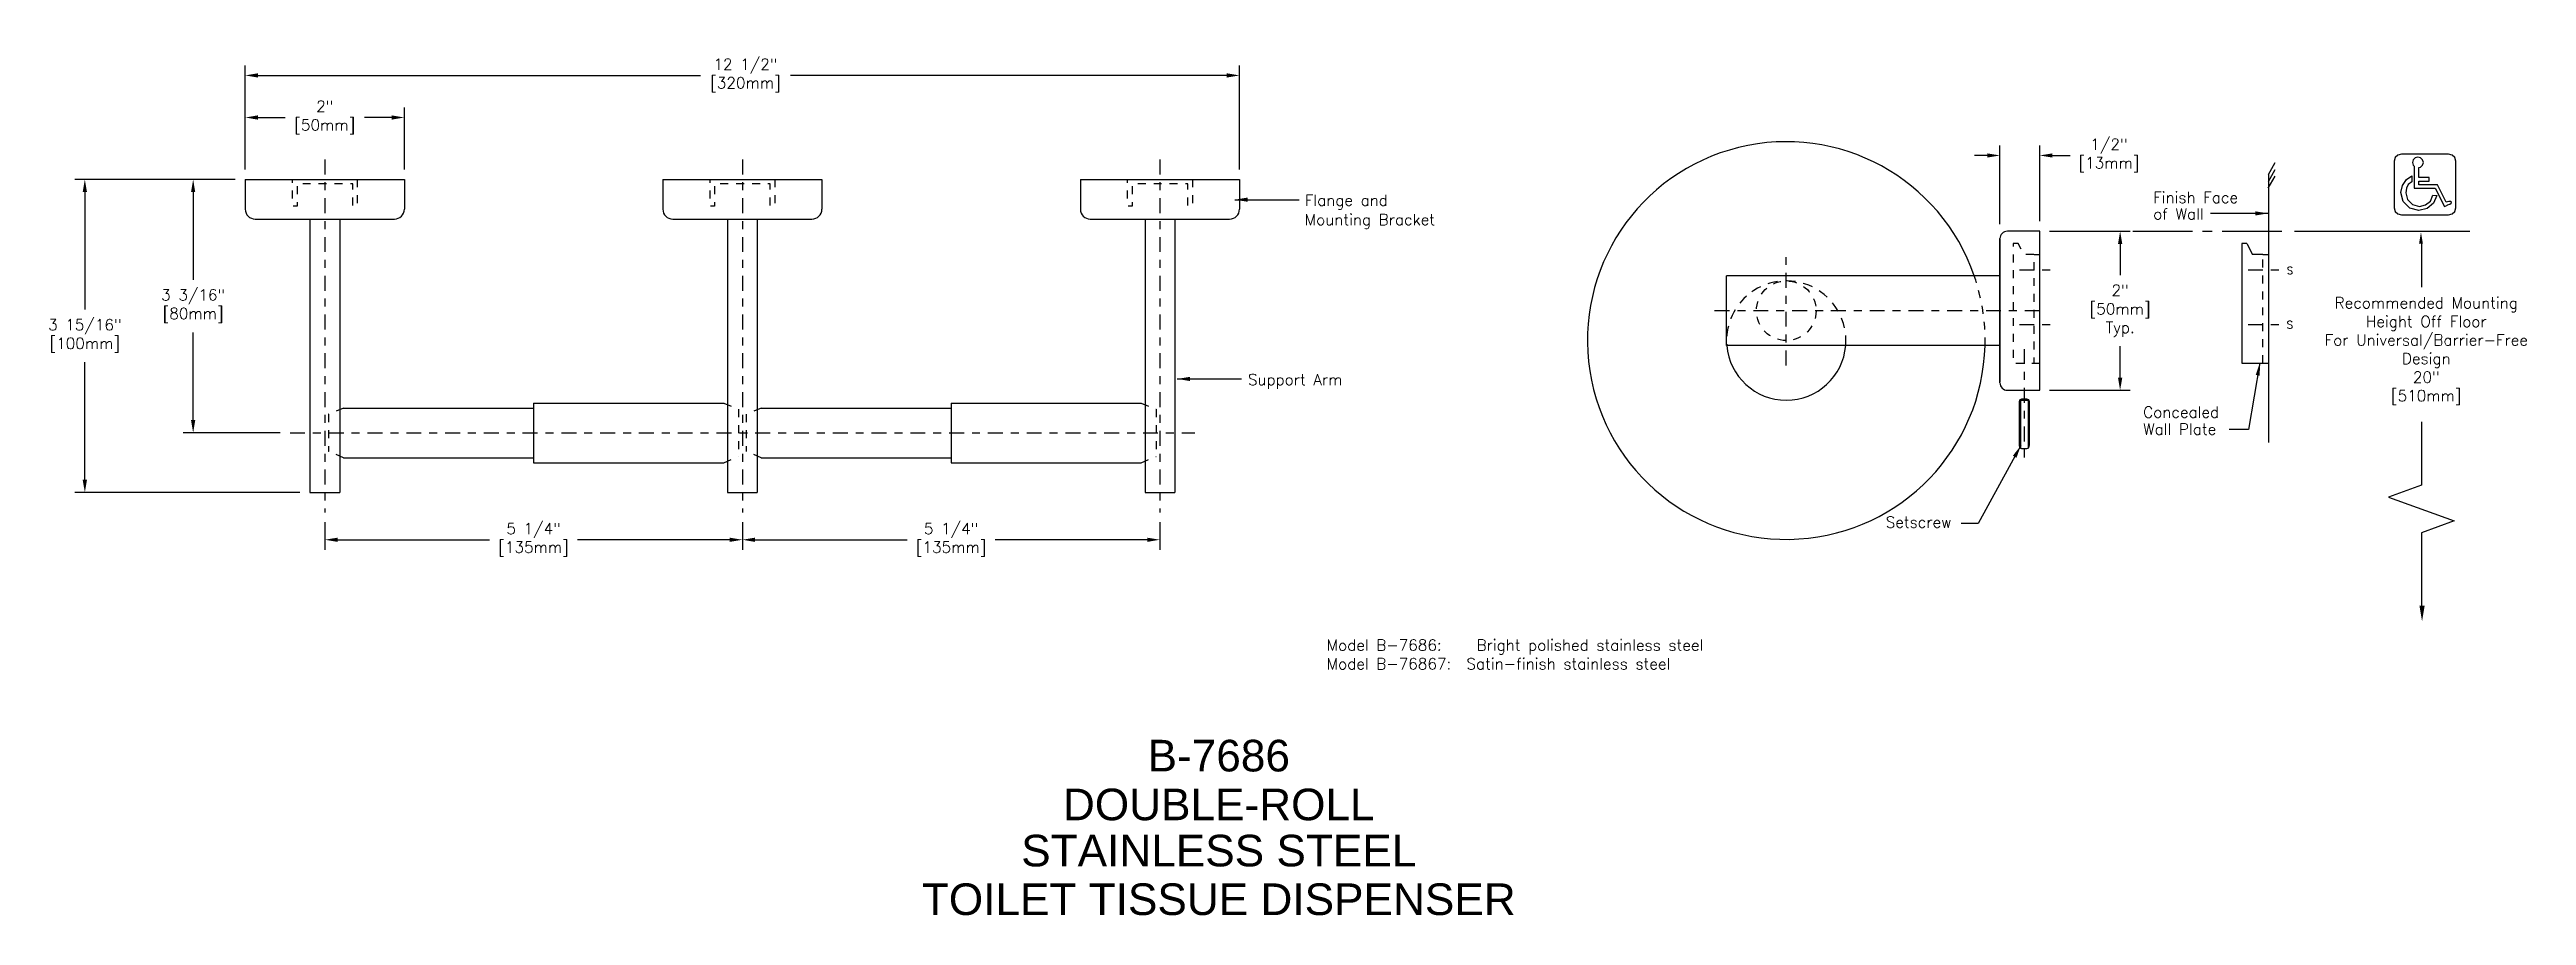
# Model space of a CAD drawing. Extents: x -18.1 to 13.1, y -4 to 6.9.
import ezdxf
from ezdxf.enums import TextEntityAlignment as Align

# ---------------------------------------------------------------- set-up
doc = ezdxf.new("R2010")
doc.units = 0
doc.header["$MEASUREMENT"] = 0
doc.header["$PDMODE"] = 35
doc.header["$PDSIZE"] = 0.000315
doc.linetypes.add('CENTER2', pattern=[1.125, 0.75, -0.125, 0.125, -0.125])
doc.linetypes.add('HIDDEN2', pattern=[0.1875, 0.125, -0.0625])
doc.layers.get('0').update_dxf_attribs({"linetype": 'CONTINUOUS'})
doc.layers.get('DEFPOINTS').update_dxf_attribs({"linetype": 'CONTINUOUS'})
for name, color, linetype in [('DETAIL', 4, 'CONTINUOUS'), ('DIM', 1, 'CONTINUOUS'), ('TEXT', 2, 'CONTINUOUS')]:
    doc.layers.add(name, color=color, linetype=linetype)
doc.styles.add('ARIAL_5', font='arial.ttf', dxfattribs={"height": 5})
doc.styles.add('DIM_S_5', font='simplex.shx', dxfattribs={"height": 0.14})
doc.styles.add('DIM_S_8', font='simplex.shx', dxfattribs={"height": 0.25})
doc.dimstyles.new('DIM_S_7', dxfattribs={"dimtxt": 0.12, "dimasz": 0.16, "dimexe": 0.125, "dimexo": 0.125, "dimgap": 0.09375, "dimtad": 0, "dimtih": 1, "dimtoh": 1, "dimdec": 4, "dimzin": 0, "dimtxsty": 'DIM_S_5', "dimcen": 0.09375, "dimaunit": 1, "dimazin": 3, "dimtfac": 1, "dimtdec": 4, "dimtofl": 0, "dimtmove": 0, "dimatfit": 3, "dimtolj": 1, "dimtzin": 0})

# ---------------------------------------------------------------- blocks, each defined once
blk = doc.blocks.new('*D12')
at = {"layer": 'DEFPOINTS', "color": 0, "linetype": 'CONTINUOUS'}
for p in [(6.94, 4.586), (6.94, 2.586), (7.951, 2.586)]:
    blk.add_point(p, dxfattribs=at)
at = {"layer": 'DIM', "color": 0, "linetype": 'CONTINUOUS'}
for p, q in [((7.065, 4.586), (8.076, 4.586)), ((7.951, 4.426), (7.951, 4.034)), ((7.951, 2.746), (7.951, 3.139)), ((7.065, 2.586), (8.076, 2.586))]:
    blk.add_line(p, q, dxfattribs=at)
for points in [[(7.924, 4.426), (7.978, 4.426), (7.951, 4.586)], [(7.924, 2.746), (7.978, 2.746), (7.951, 2.586)]]:
    blk.add_solid(points, dxfattribs=at)
at = {"layer": 'DIM', "color": 0, "linetype": 'CONTINUOUS', "insert": (7.951, 3.586), "char_height": 0.14, "attachment_point": 5, "style": 'DIM_S_5'}
blk.add_mtext('\\A1;2"\\P[50mm]\\PTyp.', dxfattribs=at)
blk = doc.blocks.new('*D7')
at = {"color": 0, "linetype": 'BYBLOCK'}
for p, q in [((-15.747, 5.238), (-17.764, 5.238)), ((-17.639, 5.078), (-17.639, 3.6)), ((-17.639, 1.461), (-17.639, 2.939)), ((-14.934, 1.301), (-17.764, 1.301))]:
    blk.add_line(p, q, dxfattribs=at)
for points in [[(-17.666, 5.078), (-17.612, 5.078), (-17.639, 5.238)], [(-17.666, 1.461), (-17.612, 1.461), (-17.639, 1.301)]]:
    blk.add_solid(points, dxfattribs=at)
at = {"layer": 'DEFPOINTS', "color": 0, "linetype": 'BYBLOCK'}
for p in [(-15.622, 5.238), (-17.639, 1.301), (-14.809, 1.301)]:
    blk.add_point(p, dxfattribs=at)
at = {"color": 0, "linetype": 'BYBLOCK', "insert": (-17.639, 3.27), "char_height": 0.14, "attachment_point": 5, "style": 'DIM_S_5'}
blk.add_mtext('\\A1;3 15/16"\\P[100mm]', dxfattribs=at)
blk = doc.blocks.new('*D6')
at = {"color": 0, "linetype": 'BYBLOCK'}
for p, q in [((-9.372, 0.926), (-9.372, 0.582)), ((-9.212, 0.707), (-7.301, 0.707)), ((-4.282, 0.707), (-6.193, 0.707)), ((-4.122, 0.926), (-4.122, 0.582))]:
    blk.add_line(p, q, dxfattribs=at)
for points in [[(-9.212, 0.733), (-9.212, 0.68), (-9.372, 0.707)], [(-4.282, 0.733), (-4.282, 0.68), (-4.122, 0.707)]]:
    blk.add_solid(points, dxfattribs=at)
at = {"layer": 'DEFPOINTS', "color": 0, "linetype": 'BYBLOCK'}
for p in [(-9.372, 1.051), (-4.122, 1.051), (-4.122, 0.707)]:
    blk.add_point(p, dxfattribs=at)
at = {"color": 0, "linetype": 'BYBLOCK', "insert": (-6.747, 0.707), "char_height": 0.14, "attachment_point": 5, "style": 'DIM_S_5'}
blk.add_mtext('\\A1;5 1/4"\\P[135mm]', dxfattribs=at)
blk = doc.blocks.new('TBLK_TX')
blk = doc.blocks.new('*D5')
at = {"color": 0, "linetype": 'BYBLOCK'}
for p, q in [((-15.747, 5.238), (-16.402, 5.238)), ((-16.277, 5.078), (-16.277, 3.975)), ((-16.277, 2.211), (-16.277, 3.314)), ((-15.184, 2.051), (-16.402, 2.051))]:
    blk.add_line(p, q, dxfattribs=at)
for points in [[(-16.304, 5.078), (-16.251, 5.078), (-16.277, 5.238)], [(-16.304, 2.211), (-16.251, 2.211), (-16.277, 2.051)]]:
    blk.add_solid(points, dxfattribs=at)
at = {"layer": 'DEFPOINTS', "color": 0, "linetype": 'BYBLOCK'}
for p in [(-15.622, 5.238), (-16.277, 2.051), (-15.059, 2.051)]:
    blk.add_point(p, dxfattribs=at)
at = {"color": 0, "linetype": 'BYBLOCK', "insert": (-16.277, 3.645), "char_height": 0.14, "attachment_point": 5, "style": 'DIM_S_5'}
blk.add_mtext('\\A1;3 3/16"\\P[80mm]', dxfattribs=at)
blk = doc.blocks.new('*D4')
at = {"color": 0, "linetype": 'BYBLOCK'}
for p, q in [((-14.622, 0.926), (-14.622, 0.582)), ((-14.462, 0.707), (-12.551, 0.707)), ((-9.532, 0.707), (-11.443, 0.707)), ((-9.372, 0.926), (-9.372, 0.582))]:
    blk.add_line(p, q, dxfattribs=at)
for points in [[(-14.462, 0.733), (-14.462, 0.68), (-14.622, 0.707)], [(-9.532, 0.733), (-9.532, 0.68), (-9.372, 0.707)]]:
    blk.add_solid(points, dxfattribs=at)
at = {"layer": 'DEFPOINTS', "color": 0, "linetype": 'BYBLOCK'}
for p in [(-14.622, 1.051), (-9.372, 1.051), (-9.372, 0.707)]:
    blk.add_point(p, dxfattribs=at)
at = {"color": 0, "linetype": 'BYBLOCK', "insert": (-11.997, 0.707), "char_height": 0.14, "attachment_point": 5, "style": 'DIM_S_5'}
blk.add_mtext('\\A1;5 1/4"\\P[135mm]', dxfattribs=at)
blk = doc.blocks.new('*D3')
at = {"color": 0, "linetype": 'BYBLOCK'}
for p, q in [((-15.622, 5.363), (-15.622, 6.141)), ((-15.462, 6.016), (-15.122, 6.016)), ((-13.782, 6.016), (-14.121, 6.016)), ((-13.622, 5.363), (-13.622, 6.141))]:
    blk.add_line(p, q, dxfattribs=at)
for points in [[(-15.462, 6.043), (-15.462, 5.989), (-15.622, 6.016)], [(-13.782, 6.043), (-13.782, 5.989), (-13.622, 6.016)]]:
    blk.add_solid(points, dxfattribs=at)
at = {"layer": 'DEFPOINTS', "color": 0, "linetype": 'BYBLOCK'}
for p in [(-13.622, 6.016), (-15.622, 5.238), (-13.622, 5.238)]:
    blk.add_point(p, dxfattribs=at)
at = {"color": 0, "linetype": 'BYBLOCK', "insert": (-14.622, 6.016), "char_height": 0.14, "attachment_point": 5, "style": 'DIM_S_5'}
blk.add_mtext('\\A1;2"\\P[50mm]', dxfattribs=at)
blk = doc.blocks.new('*D2')
at = {"color": 0, "linetype": 'BYBLOCK'}
for p, q in [((-15.622, 5.363), (-15.622, 6.67)), ((-15.462, 6.545), (-9.9, 6.545)), ((-3.282, 6.545), (-8.766, 6.545)), ((-3.122, 5.363), (-3.122, 6.67))]:
    blk.add_line(p, q, dxfattribs=at)
for points in [[(-15.462, 6.572), (-15.462, 6.518), (-15.622, 6.545)], [(-3.282, 6.572), (-3.282, 6.518), (-3.122, 6.545)]]:
    blk.add_solid(points, dxfattribs=at)
at = {"layer": 'DEFPOINTS', "color": 0, "linetype": 'BYBLOCK'}
for p in [(-3.122, 6.545), (-15.622, 5.238), (-3.122, 5.238)]:
    blk.add_point(p, dxfattribs=at)
at = {"color": 0, "linetype": 'BYBLOCK', "insert": (-9.333, 6.545), "char_height": 0.14, "attachment_point": 5, "style": 'DIM_S_5'}
blk.add_mtext('\\A1;12 1/2"\\P[320mm]', dxfattribs=at)
blk = doc.blocks.new('*D1')
at = {"color": 0, "linetype": 'BYBLOCK'}
for p, q in [((6.44, 4.676), (6.44, 5.664)), ((6.94, 4.711), (6.94, 5.664)), ((6.28, 5.539), (6.12, 5.539)), ((7.1, 5.539), (7.324, 5.539))]:
    blk.add_line(p, q, dxfattribs=at)
for points in [[(6.28, 5.565), (6.28, 5.512), (6.44, 5.539)], [(7.1, 5.565), (7.1, 5.512), (6.94, 5.539)]]:
    blk.add_solid(points, dxfattribs=at)
at = {"layer": 'DEFPOINTS', "color": 0, "linetype": 'BYBLOCK'}
for p in [(6.94, 5.539), (6.44, 4.551), (6.94, 4.586)]:
    blk.add_point(p, dxfattribs=at)
at = {"color": 0, "linetype": 'BYBLOCK', "insert": (7.811, 5.539), "char_height": 0.14, "attachment_point": 5, "style": 'DIM_S_5'}
blk.add_mtext('\\A1;1/2"\\P[13mm]', dxfattribs=at)

msp = doc.modelspace()

# ---------------------------------------------------------------- linework, layer by layer
at = {"layer": 'DETAIL', "linetype": 'CENTER2', "ltscale": 0.25}
for p, q in [((-14.62183, 5.48846), (-14.62183, 1.05096)), ((-9.37183, 5.48846), (-9.37183, 1.05096)), ((-4.12183, 5.48846), (-4.12183, 1.05096)), ((3.75324, 2.89899), (3.75324, 4.27399)), ((6.68449, 4.1018), (7.12774, 4.1018)), ((9.55909, 4.1018), (10.00234, 4.1018)), ((6.94024, 3.58649), (2.75274, 3.58649)), ((6.68449, 3.41517), (7.12774, 3.41517)), ((9.55909, 3.41517), (10.00234, 3.41517)), ((-15.05933, 2.05096), (-3.68433, 2.05096))]:
    msp.add_line(p, q, dxfattribs=at)
at = {"layer": 'DETAIL', "linetype": 'CONTINUOUS'}
for p, q in [((9.81484, 5.30097), (9.81484, 1.93029)), ((-15.62183, 5.23846), (-15.62183, 4.86346)), ((-15.62183, 5.23846), (-13.62182, 5.23846)), ((-13.62182, 5.23846), (-13.62182, 4.86346)), ((-10.37183, 5.23846), (-8.37183, 5.23846)), ((-10.37183, 5.23846), (-10.37183, 4.86346)), ((-8.37183, 5.23846), (-8.37183, 4.86346)), ((-5.12184, 5.23846), (-5.12184, 4.86346)), ((-5.12184, 5.23846), (-3.12183, 5.23846)), ((-3.12183, 5.23846), (-3.12183, 4.86346)), ((11.94258, 5.17137), (11.70809, 5.17137)), ((12.05155, 4.95046), (11.94258, 5.17137)), ((-15.49683, 4.73846), (-13.74682, 4.73846)), ((-14.80933, 4.73846), (-14.80933, 1.30096)), ((-14.43433, 4.73846), (-14.43433, 1.30096)), ((-10.24683, 4.73846), (-8.49683, 4.73846)), ((-9.55933, 4.73846), (-9.55933, 1.30096)), ((-9.18433, 4.73846), (-9.18433, 1.30096)), ((-4.99684, 4.73846), (-3.24683, 4.73846)), ((-4.30933, 4.73846), (-4.30933, 1.30096)), ((-3.93433, 4.73846), (-3.93433, 1.30096)), ((12.03084, 4.89545), (12.06912, 4.91485)), ((12.06912, 4.91485), (12.06832, 4.91645)), ((6.44023, 4.48621), (6.44023, 2.69094)), ((6.44024, 2.68024), (6.44024, 4.49274)), ((6.94024, 4.58649), (6.53399, 4.58649)), ((6.94024, 2.58649), (6.94024, 4.58649)), ((9.47918, 4.43176), (9.47918, 2.9291)), ((9.54194, 4.43176), (9.61707, 4.29296)), ((9.7452, 4.29296), (9.61707, 4.29296)), ((6.44024, 4.02399), (3.00274, 4.02399)), ((3.00274, 3.14899), (3.00274, 4.02399)), ((6.44024, 3.14899), (3.00274, 3.14899)), ((9.47918, 2.9291), (9.7452, 2.9291)), ((6.53399, 2.58649), (6.94024, 2.58649)), ((-14.38745, 2.36346), (-11.99683, 2.36346)), ((-11.99683, 2.42596), (-11.99683, 1.67596)), ((-11.99683, 2.42596), (-9.6062, 2.42596)), ((-9.13745, 2.36346), (-6.74683, 2.36346)), ((-6.74683, 2.42596), (-4.35621, 2.42596)), ((-6.74683, 2.42596), (-6.74683, 1.67596)), ((-14.38745, 1.73846), (-11.99683, 1.73846)), ((-11.99683, 1.67596), (-9.6062, 1.67596)), ((-9.13745, 1.73846), (-6.74683, 1.73846)), ((-6.74683, 1.67596), (-4.35621, 1.67596)), ((-14.80933, 1.30096), (-14.43433, 1.30096)), ((-9.55933, 1.30096), (-9.18433, 1.30096)), ((-4.30933, 1.30096), (-3.93433, 1.30096))]:
    msp.add_line(p, q, dxfattribs=at)
at = {"layer": 'DETAIL', "linetype": 'HIDDEN2', "ltscale": 0.5}
for p, q in [((9.7452, 2.9291), (9.7452, 4.29296)), ((-14.38745, 2.36346), (-14.57495, 2.28533)), ((-14.57495, 2.28533), (-14.57495, 1.81658)), ((-9.6062, 2.42596), (-9.4187, 2.34783)), ((-9.4187, 2.34783), (-9.4187, 1.75408)), ((-9.13745, 2.36346), (-9.32495, 2.28533)), ((-9.32495, 2.28533), (-9.32495, 1.81658)), ((-4.35621, 2.42596), (-4.16871, 2.34783)), ((-4.16871, 2.34783), (-4.16871, 1.75408)), ((-14.38745, 1.73846), (-14.57495, 1.81658)), ((-9.6062, 1.67596), (-9.4187, 1.75408)), ((-9.13745, 1.73846), (-9.32495, 1.81658)), ((-4.35621, 1.67596), (-4.16871, 1.75408))]:
    msp.add_line(p, q, dxfattribs=at)
at = {"layer": 'DETAIL', "linetype": 'CONTINUOUS'}
for points in [[(9.81484, 5.30097), (9.8998, 5.45139)], [(9.81484, 5.21183), (9.8998, 5.36225)], [(11.70809, 5.38561), (11.72958, 5.3914), (11.7541, 5.41582), (11.76344, 5.45019), (11.7541, 5.48453), (11.72958, 5.50893), (11.6951, 5.51822), (11.6606, 5.50893), (11.63609, 5.48453), (11.62677, 5.45019), (11.63609, 5.41582), (11.64677, 5.40518)], [(11.64677, 5.40518), (11.64677, 5.12858)], [(11.70809, 5.25996), (11.70809, 5.38561)], [(9.81345, 5.12827), (9.8984, 5.27869)], [(11.64677, 5.12858), (11.70809, 5.12858)], [(11.70809, 5.21717), (11.83695, 5.21717), (11.83695, 5.25996), (11.70809, 5.25996)], [(11.70809, 5.17137), (11.70809, 5.21717)], [(11.70809, 5.12858), (11.91177, 5.12858)], [(11.91177, 5.12858), (12.03084, 4.89545)], [(12.06832, 4.91645), (12.09545, 4.92782), (12.11283, 4.94035), (12.11688, 4.9517), (12.10562, 4.95832), (12.082, 4.95783), (12.05155, 4.95046)], [(9.54194, 4.43176), (9.47918, 4.43176)], [(9.74659, 4.29296), (9.81484, 4.29296)], [(9.7452, 2.9291), (9.81484, 2.9291)], [(6.8121, 1.89428), (6.8121, 2.44164), (6.80374, 2.4667), (6.77728, 2.47367), (6.71043, 2.47367), (6.68954, 2.4667), (6.68118, 2.44164), (6.68118, 1.89428), (6.68675, 1.86364), (6.71043, 1.8525), (6.77728, 1.8525), (6.80374, 1.86225), (6.8121, 1.89428)], [(6.79817, 1.86225), (6.79817, 2.45696), (6.69929, 2.45696), (6.69929, 1.85668)]]:
    msp.add_lwpolyline(points, dxfattribs=at)
for points in [[(12.08155, 4.79071), (12.12723, 4.80302), (12.15967, 4.83535), (12.17201, 4.88083), (12.17201, 5.4666), (12.15967, 5.51209), (12.12723, 5.54441), (12.08155, 5.5567), (11.48847, 5.5567), (11.44281, 5.54441), (11.41036, 5.51209), (11.39801, 5.4666), (11.39801, 4.88083), (11.41036, 4.83535), (11.44281, 4.80302), (11.48847, 4.79071)], [(11.93365, 5.03674), (11.89238, 4.93937), (11.81291, 4.87171), (11.70789, 4.84636), (11.5924, 4.87749), (11.51028, 4.95927), (11.47903, 5.07431), (11.49992, 5.16258), (11.55199, 5.23711), (11.61936, 5.28205), (11.62002, 5.20778), (11.57445, 5.17455), (11.54945, 5.12916), (11.54183, 5.06954), (11.56527, 4.98327), (11.62685, 4.92194), (11.71349, 4.8986), (11.79222, 4.91681), (11.85182, 4.96608), (11.8828, 5.03831)]]:
    msp.add_lwpolyline(points, close=True, dxfattribs=at)
at = {"layer": 'DETAIL', "linetype": 'HIDDEN2', "ltscale": 0.5, "flags": 128}
for points in [[(-14.21418, 5.23846), (-14.21418, 4.9028), (-14.27129, 4.9028), (-14.27129, 5.18136), (-14.97097, 5.18136), (-14.97097, 4.9028), (-15.02808, 4.9028), (-15.02808, 5.23846)], [(-8.96418, 5.23846), (-8.96418, 4.9028), (-9.02129, 4.9028), (-9.02129, 5.18136), (-9.72098, 5.18136), (-9.72098, 4.9028), (-9.77808, 4.9028), (-9.77808, 5.23846)], [(-3.71419, 5.23846), (-3.71419, 4.9028), (-3.77129, 4.9028), (-3.77129, 5.18136), (-4.47098, 5.18136), (-4.47098, 4.9028), (-4.52808, 4.9028), (-4.52808, 5.23846)]]:
    msp.add_lwpolyline(points, dxfattribs=at)
msp.add_lwpolyline([(6.66733, 4.43176), (6.60458, 4.43176), (6.60458, 2.9291), (6.8706, 2.9291), (6.8706, 4.29296), (6.74246, 4.29296)], close=True, dxfattribs=at)
at = {"layer": 'DETAIL', "linetype": 'HIDDEN2', "ltscale": 0.5}
for points in [[(6.87199, 4.29296), (6.94024, 4.29296)], [(6.8706, 2.9291), (6.94024, 2.9291)]]:
    msp.add_lwpolyline(points, dxfattribs=at)
at = {"layer": 'DETAIL', "linetype": 'HIDDEN2'}
msp.add_lwpolyline([(4.50063, 3.14899, 0.67826386), (3.25324, 3.7705, 0.23533002), (3.00584, 3.14899)], format="xyb", dxfattribs=at)
at = {"layer": 'DETAIL', "linetype": 'CENTER2', "ltscale": 0.25}
msp.add_lwpolyline([(6.74525, 3.10459), (6.74525, 1.70626)], dxfattribs=at)
at = {"layer": 'DETAIL', "linetype": 'HIDDEN2', "ltscale": 0.5}
msp.add_circle((3.75324, 3.58649), 0.375, dxfattribs=at)
at = {"layer": 'DETAIL', "linetype": 'CONTINUOUS'}
for centre, radius, start, end in [((3.75324, 3.21149), 2.5, 18.965575, 358.567456), ((-15.49683, 4.86346), 0.125, 180, 270), ((-13.74682, 4.86346), 0.125, 270, 0), ((-10.24683, 4.86346), 0.125, 180, 270), ((-8.49683, 4.86346), 0.125, 270, 0), ((-4.99684, 4.86346), 0.125, 180, 270), ((-3.24683, 4.86346), 0.125, 270, 0), ((6.53399, 4.49274), 0.09375, 90, 180), ((3.75324, 3.21149), 0.75, 184.780192, 355.219808), ((6.53399, 2.68024), 0.09375, 180, 270)]:
    msp.add_arc(centre, radius, start, end, dxfattribs=at)
at = {"layer": 'DETAIL', "linetype": 'HIDDEN2', "ltscale": 0.5}
msp.add_arc((3.75324, 3.21149), 2.5, 358.567456, 18.965575, dxfattribs=at)
at = {"layer": 'DIM', "linetype": 'CENTER2'}
msp.add_line((8.10985, 4.58682), (10.10883, 4.58682), dxfattribs=at)
at = {"layer": 'DIM', "linetype": 'CONTINUOUS'}
for p, q in [((10.14466, 4.5849), (12.34721, 4.5849)), ((11.73806, 4.44687), (11.73806, 3.88473))]:
    msp.add_line(p, q, dxfattribs=at)
msp.add_lwpolyline([(11.73806, 2.18757), (11.73806, 1.39424), (11.32594, 1.24424), (12.15018, 0.94424), (11.73806, 0.79424), (11.73806, -0.12102)], dxfattribs=at)
for points in [[(11.7091, 4.42884), (11.75763, 4.42884), (11.73336, 4.57441)], [(11.7144, -0.12289), (11.77978, -0.12289), (11.74709, -0.31904)]]:
    msp.add_solid(points, dxfattribs=at)

# ---------------------------------------------------------------- block references
at = {"layer": 'TEXT', "linetype": 'CONTINUOUS'}
ref = msp.add_blockref('TBLK_TX', (-3.38216, -4.01139), dxfattribs=dict(at, xscale=0.07949760000000002, yscale=0.07949760000000002, zscale=0.07949760000000002))
ref.add_attrib('TITLE', 'TOILET TISSUE DISPENSER', dxfattribs={"layer": '0', "height": 0.397488, "style": 'ARIAL_5'}).set_placement((-3.38216, -4.01139), align=Align.CENTER)
ref.add_attrib('DWG_NAME', 'B-7686', dxfattribs={"layer": '0', "height": 0.397488, "style": 'ARIAL_5'}).set_placement((-3.38216, -2.20612), align=Align.CENTER)
ref = msp.add_blockref('TBLK_TX', (-3.38216, -2.81986), dxfattribs=dict(at, xscale=0.07949760000000002, yscale=0.07949760000000002, zscale=0.07949760000000002))
ref.add_attrib('TITLE', 'DOUBLE-ROLL', dxfattribs={"layer": '0', "height": 0.397488, "style": 'ARIAL_5'}).set_placement((-3.38216, -2.81986), align=Align.CENTER)
ref.add_attrib('DWG_NAME', 'STAINLESS STEEL', dxfattribs={"layer": '0', "height": 0.397488, "style": 'ARIAL_5'}).set_placement((-3.38216, -3.4), align=Align.CENTER)

# ---------------------------------------------------------------- texts
at = {"layer": 'DIM', "linetype": 'CONTINUOUS', "style": 'DIM_S_5'}
for s, height, p in [('Flange and', 0.14, (-2.30071, 4.90507)), ('Finish Face', 0.14, (8.3656, 4.94046)), ('Mounting Bracket', 0.14, (-2.30142, 4.66221)), ('of Wall', 0.14, (8.36679, 4.73356)), ('S', 0.09375, (10.04715, 4.04438)), ('S', 0.09375, (10.0445, 3.36372)), ('Support Arm', 0.14, (-3.01516, 2.65074)), ('Concealed', 0.14, (8.24118, 2.24126)), ('Wall Plate', 0.14, (8.24118, 2.02675)), ('Setscrew', 0.14, (5.00419, 0.85843)), ('Model B-7686:   Bright polished stainless steel', 0.14, (-2.02526, -0.68722)), ('Model B-76867:  Satin-finish stainless steel', 0.14, (-2.02526, -0.92238))]:
    msp.add_text(s, height=height, dxfattribs=at).set_placement(p)
at = {"layer": 'DIM', "linetype": 'CONTINUOUS', "insert": (11.79984, 3.07837), "char_height": 0.14, "attachment_point": 5, "style": 'DIM_S_8'}
msp.add_mtext('Recommended Mounting\\PHeight Off Floor\\PFor Universal/Barrier-Free\\PDesign\\P20"\\P[510mm]', dxfattribs=at)

# ---------------------------------------------------------------- dimensions: what is measured, and where the dimension line sits
at = {"layer": 'DIM', "linetype": 'CONTINUOUS'}
for base, p1, p2, text, picture, middle in [((-3.12183, 6.54489), (-15.62183, 5.23846), (-3.12183, 5.23846), '<>\\P[320mm]', '*D2', (-9.33332, 6.54489)), ((-13.62182, 6.01587), (-15.62183, 5.23846), (-13.62182, 5.23846), '<>\\P[50mm]', '*D3', (-14.62183, 6.01587)), ((6.94024, 5.53871), (6.44023, 4.55148), (6.94024, 4.58649), '<>\\P[13mm]', '*D1', (7.81065, 5.53871)), ((-9.37183, 0.70656), (-14.62183, 1.05096), (-9.37183, 1.05096), '<>\\P[135mm]', '*D4', (-11.99683, 0.70656)), ((-4.12183, 0.70656), (-9.37183, 1.05096), (-4.12183, 1.05096), '<>\\P[135mm]', '*D6', (-6.74683, 0.70656))]:
    dim = msp.add_linear_dim(base=base, p1=p1, p2=p2, text=text, dimstyle='DIM_S_7', override={"dimpost": '"'}, dxfattribs=at)
    dim.commit()
    dim.dimension.update_dxf_attribs({"geometry": picture, "text_midpoint": middle, "dimtype": 128})
for base, p2, text, picture, middle in [((-17.63893, 1.30096), (-14.80933, 1.30096), '<>\\P[100mm]', '*D7', (-17.63893, 3.26971)), ((-16.27741, 2.05096), (-15.05933, 2.05096), '<>\\P[80mm]', '*D5', (-16.27741, 3.64471))]:
    dim = msp.add_linear_dim(base=base, p1=(-15.62183, 5.23846), p2=p2, angle=90, text=text, dimstyle='DIM_S_7', override={"dimpost": '"'}, dxfattribs=at)
    dim.commit()
    dim.dimension.update_dxf_attribs({"geometry": picture, "text_midpoint": middle})
dim = msp.add_linear_dim(base=(7.9511, 2.58649), p1=(6.94024, 4.58649), p2=(6.94024, 2.58649), angle=90, text='<>\\P[50mm]\\PTyp.', dimstyle='DIM_S_7', override={"dimpost": '"', "dimadec": 2, "dimatfit": 1}, dxfattribs=at)
dim.commit()
dim.dimension.update_dxf_attribs({"geometry": '*D12', "text_midpoint": (7.9511, 3.58649), "dimtype": 160})

# ---------------------------------------------------------------- leaders
for points in [[(-3.17965, 4.98264), (-2.37198, 4.98264)], [(9.81066, 4.81016), (9.08746, 4.81016)], [(9.70811, 2.93217), (9.56453, 2.09155), (9.32334, 2.09155)], [(-3.90548, 2.72892), (-3.09621, 2.72892)], [(6.70195, 1.89006), (6.16408, 0.9132), (5.95331, 0.9132)]]:
    msp.add_leader(points, dimstyle='DIM_S_7', dxfattribs=at)

doc.saveas('drawing.dxf')
